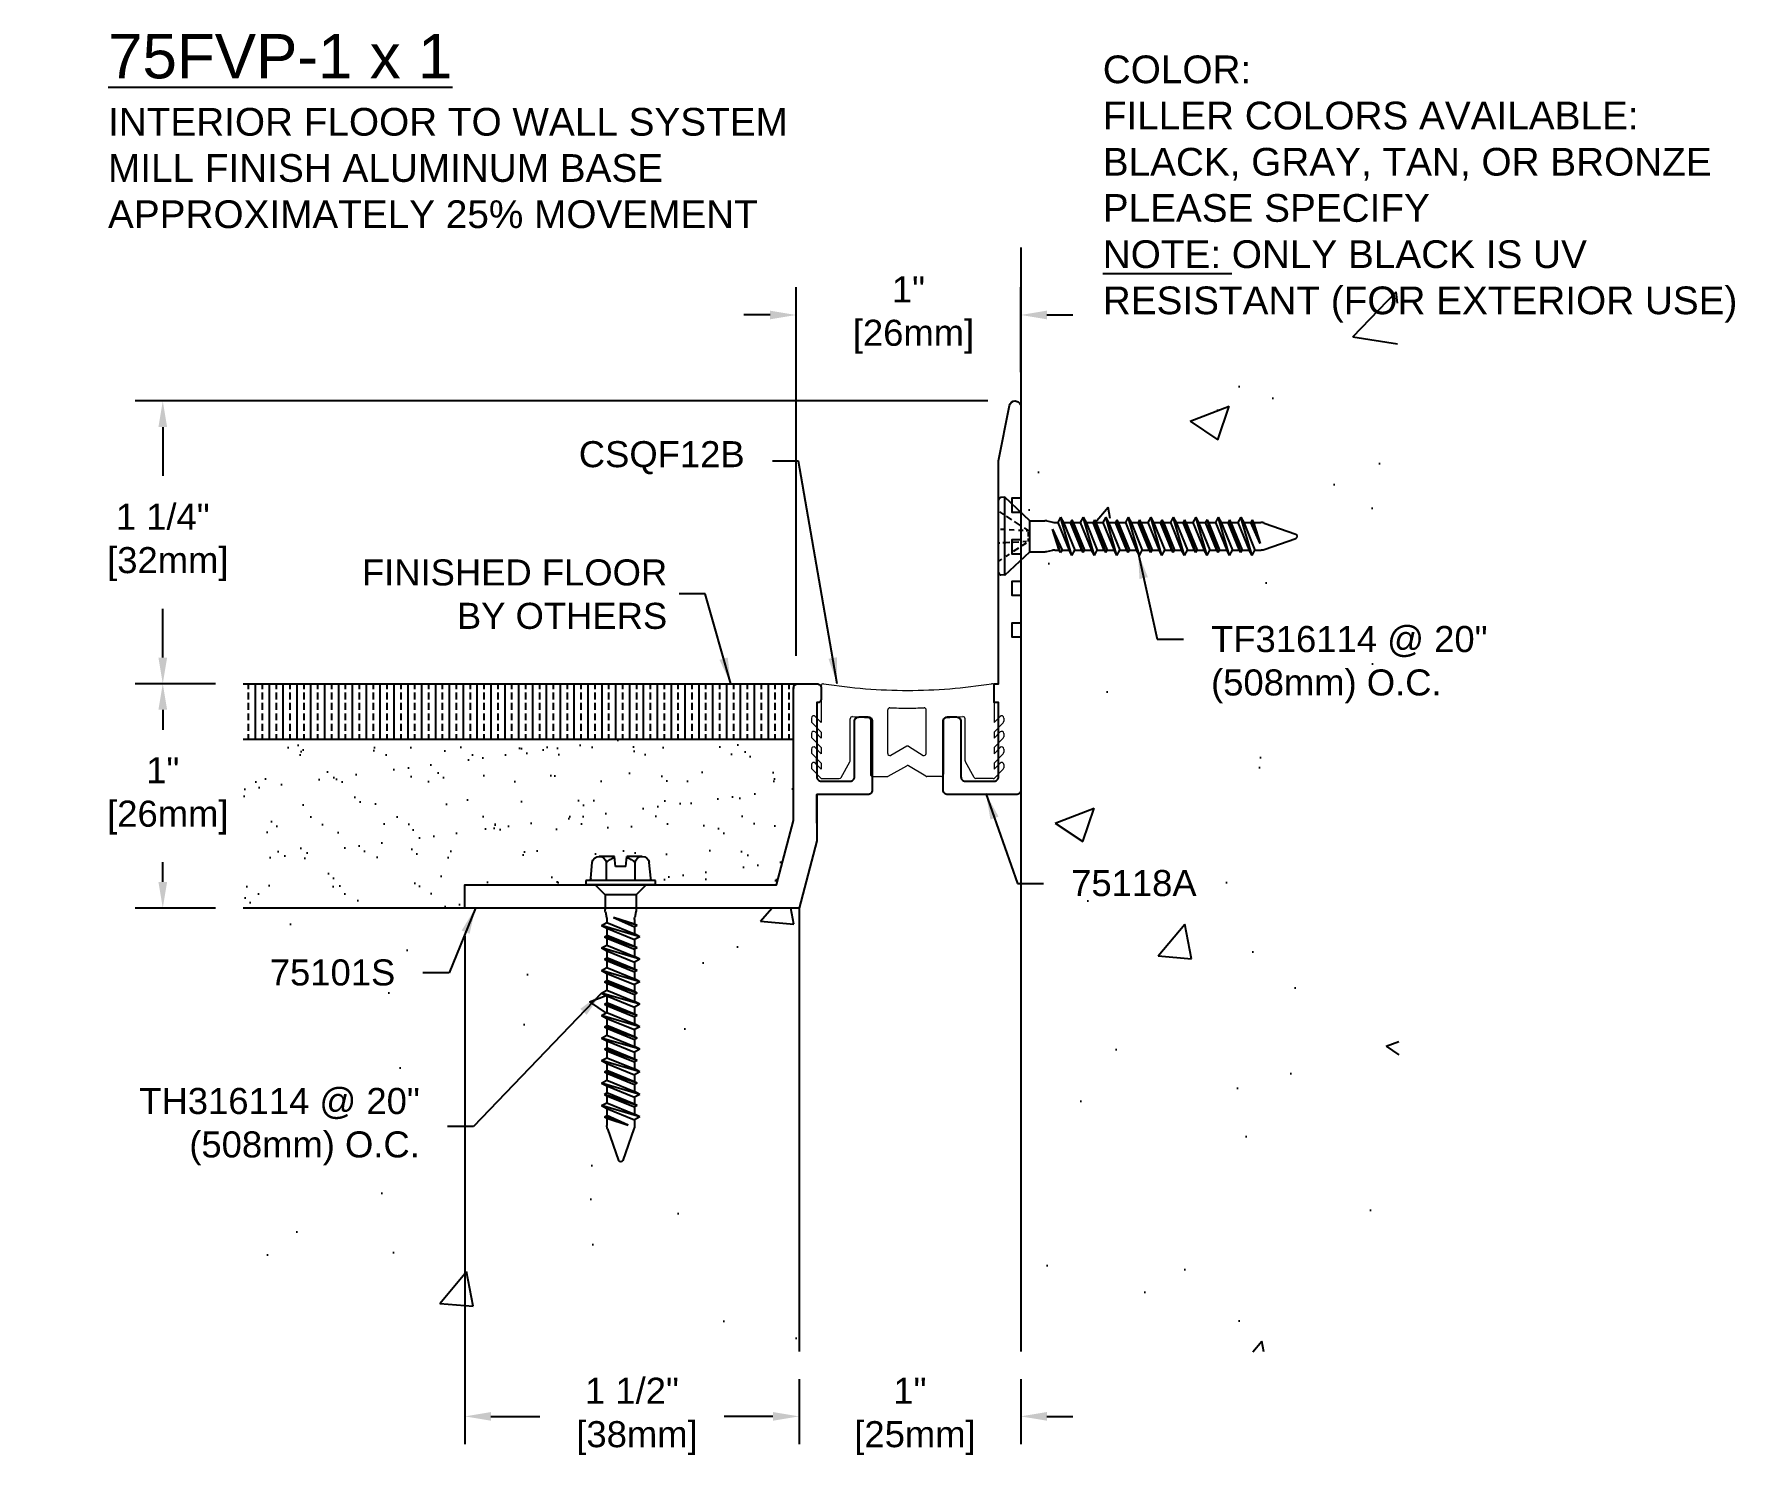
# Model space of a CAD drawing. Header units: inches. Extents: x 1.06 to 8.73, y 2.67 to 9.17.
import ezdxf

# ---------------------------------------------------------------- set-up
doc = ezdxf.new("R2010")
doc.units = ezdxf.units.IN
doc.header["$MEASUREMENT"] = 0
for name, color, linetype in [('Anchors', 4, 'Continuous'), ('Conditions', 1, 'Continuous'), ('Dimensions', 3, 'Continuous'), ('Fillers', 2, 'Continuous'), ('Metals', 7, 'Continuous'), ('Text', 2, 'Continuous')]:
    doc.layers.add(name, color=color, linetype=linetype)
doc.styles.add('ARIAL', font='arial.ttf')
doc.dimstyles.new('ARIAL', dxfattribs={"dimtxt": 0.1175, "dimasz": 0.1175, "dimexe": 0.125, "dimexo": 0.125, "dimgap": 0.125, "dimtad": 0, "dimtih": 1, "dimtoh": 1, "dimdec": 4, "dimzin": 0, "dimdsep": 46, "dimlunit": 4, "dimtxsty": 'ARIAL', "dimcen": 0.09, "dimadec": 0, "dimazin": 0, "dimtfac": 1, "dimtdec": 4, "dimtofl": 0, "dimtmove": 0, "dimatfit": 3, "dimfxl": 0, "dimfrac": 2, "dimtolj": 1, "dimtzin": 0, "dimarcsym": 0})

# ---------------------------------------------------------------- blocks, each defined once
blk = doc.blocks.new('75101S')
for p, q in [((-0.4117, 0.2863), (-0.412, 0.2866)), ((-0.4117, 0.1592), (-0.4117, 0.1926))]:
    blk.add_line(p, q)
blk.add_lwpolyline([(-0.4117, -0.1039), (-0.4117, 0.0251), (-0.4117, -0.1839), (-0.3313, -0.4867), (1.1757, -0.4867), (1.1757, -0.3817), (-0.2299, -0.3817), (-0.3067, -0.0923), (-0.3067, 0.5051, 0.414214), (-0.3267, 0.5251), (-0.4117, 0.5251, 0.414214), (-0.4317, 0.5051), (-0.4317, 0.4584, 0.198912), (-0.4259, 0.4442), (-0.4217, 0.4401), (-0.4117, 0.4401), (-0.4117, 0.1051, -0.414214), (-0.4317, 0.0851), (-0.5617, 0.0851, -0.414214), (-0.5817, 0.1051), (-0.5817, 0.3551, 0.414214), (-0.6017, 0.3751), (-0.6417, 0.3751, 0.414214), (-0.6617, 0.3551), (-0.6617, 0.0451, 0.414214), (-0.6417, 0.0251), (-0.4117, 0.0251)], format="xyb")
blk.add_point((-0.3067, 0.5051))
blk = doc.blocks.new('TH316114')
for p, q in [((-0.1352, 0.029), (-0.129, 0.1001)), ((-0.0968, 0.1275), (-0.0272, 0.1275)), ((-0.0645, 0.0187), (-0.0645, 0.1001)), ((-0.0232, 0.0825), (-0.0272, 0.1275)), ((-0.0232, 0.0825), (0.0233, 0.0825)), ((0.0233, 0.0825), (0.0272, 0.1275)), ((0.0272, 0.1275), (0.0967, 0.1275)), ((0.0645, 0.0187), (0.0645, 0.1001)), ((0.1352, 0.029), (0.129, 0.1001)), ((-0.1568, 0), (-0.1568, 0.0187)), ((-0.1568, 0.0187), (0.1568, 0.0187)), ((-0.1568, 0), (0.1568, 0)), ((-0.1148, 0), (-0.0698, -0.045)), ((0.1148, 0), (0.0698, -0.045)), ((0.1568, 0.0187), (0.1568, 0)), ((-0.0698, -0.045), (-0.0698, -0.1121)), ((-0.0698, -0.045), (0.0698, -0.045)), ((0.0698, -0.045), (0.0698, -0.1121)), ((-0.0737, -0.1836), (0.0321, -0.1471)), ((-0.0687, -0.1217), (-0.0633, -0.1477)), ((-0.0623, -0.1774), (0.0321, -0.1471)), ((0.0321, -0.1471), (-0.0623, -0.1898)), ((0.0687, -0.1217), (0.0633, -0.1477)), ((-0.0862, -0.2344), (0.0863, -0.1836)), ((-0.0862, -0.2344), (-0.0623, -0.2215)), ((-0.0737, -0.1836), (-0.0623, -0.1774)), ((-0.0737, -0.1836), (-0.0623, -0.1898)), ((-0.0623, -0.1573), (-0.0623, -0.1774)), ((0.0623, -0.1707), (-0.0623, -0.2215)), ((-0.0623, -0.1898), (-0.0623, -0.2215)), ((0.0623, -0.1965), (-0.0623, -0.2473)), ((-0.0623, -0.279), (0.0623, -0.2282)), ((0.0623, -0.1573), (0.0623, -0.1707)), ((0.0863, -0.1836), (0.0623, -0.1707)), ((0.0863, -0.1836), (0.0623, -0.1965)), ((0.0623, -0.1965), (0.0623, -0.2282)), ((0.0737, -0.2344), (0.0623, -0.2282)), ((-0.0862, -0.2344), (-0.0623, -0.2473)), ((-0.0862, -0.3359), (0.0863, -0.2852)), ((-0.0737, -0.2852), (0.0737, -0.2344)), ((-0.0737, -0.2852), (-0.0623, -0.279)), ((-0.0737, -0.2852), (-0.0623, -0.2913)), ((0.0623, -0.2405), (-0.0623, -0.2913)), ((-0.0623, -0.2473), (-0.0623, -0.279)), ((0.0623, -0.2722), (-0.0623, -0.323)), ((-0.0623, -0.2913), (-0.0623, -0.323)), ((0.0623, -0.2981), (-0.0623, -0.3489)), ((0.0737, -0.2344), (0.0623, -0.2405)), ((0.0623, -0.2405), (0.0623, -0.2722)), ((0.0863, -0.2852), (0.0623, -0.2722)), ((0.0863, -0.2852), (0.0623, -0.2981)), ((0.0623, -0.2981), (0.0623, -0.3298)), ((-0.0862, -0.3359), (-0.0623, -0.323)), ((-0.0862, -0.3359), (-0.0623, -0.3489)), ((-0.0737, -0.3867), (0.0737, -0.3359)), ((-0.0737, -0.3867), (-0.0623, -0.3806)), ((-0.0623, -0.3806), (0.0623, -0.3298)), ((0.0623, -0.3421), (-0.0623, -0.3929)), ((-0.0623, -0.3489), (-0.0623, -0.3806)), ((0.0623, -0.3738), (-0.0623, -0.4246)), ((0.0737, -0.3359), (0.0623, -0.3298)), ((0.0737, -0.3359), (0.0623, -0.3421)), ((0.0623, -0.3421), (0.0623, -0.3738)), ((0.0863, -0.3867), (0.0623, -0.3738)), ((-0.0862, -0.4375), (0.0863, -0.3867)), ((-0.0862, -0.4375), (-0.0623, -0.4246)), ((-0.0862, -0.4375), (-0.0623, -0.4504)), ((-0.0737, -0.3867), (-0.0623, -0.3929)), ((-0.0737, -0.4883), (0.0737, -0.4375)), ((-0.0623, -0.3929), (-0.0623, -0.4246)), ((0.0623, -0.3996), (-0.0623, -0.4504)), ((-0.0623, -0.4821), (0.0623, -0.4313)), ((0.0623, -0.4437), (-0.0623, -0.4944)), ((-0.0623, -0.4504), (-0.0623, -0.4821)), ((0.0863, -0.3867), (0.0623, -0.3996)), ((0.0623, -0.3996), (0.0623, -0.4313)), ((0.0737, -0.4375), (0.0623, -0.4313)), ((0.0737, -0.4375), (0.0623, -0.4437)), ((0.0623, -0.4437), (0.0623, -0.4754)), ((-0.0862, -0.5391), (0.0863, -0.4883)), ((-0.0862, -0.5391), (-0.0623, -0.5261)), ((-0.0737, -0.4883), (-0.0623, -0.4821)), ((-0.0737, -0.4883), (-0.0623, -0.4944)), ((0.0623, -0.4754), (-0.0623, -0.5261)), ((-0.0623, -0.4944), (-0.0623, -0.5261)), ((0.0623, -0.5012), (-0.0623, -0.552)), ((-0.0623, -0.5837), (0.0623, -0.5329)), ((0.0863, -0.4883), (0.0623, -0.4754)), ((0.0863, -0.4883), (0.0623, -0.5012)), ((0.0623, -0.5012), (0.0623, -0.5329)), ((0.0737, -0.5391), (0.0623, -0.5329)), ((-0.0862, -0.5391), (-0.0623, -0.552)), ((-0.0862, -0.6406), (0.0863, -0.5898)), ((-0.0737, -0.5898), (0.0737, -0.5391)), ((-0.0737, -0.5898), (-0.0623, -0.5837)), ((-0.0737, -0.5898), (-0.0623, -0.596)), ((0.0623, -0.5452), (-0.0623, -0.596)), ((-0.0623, -0.552), (-0.0623, -0.5837)), ((0.0623, -0.5769), (-0.0623, -0.6277)), ((-0.0623, -0.596), (-0.0623, -0.6277)), ((0.0623, -0.6028), (-0.0623, -0.6535)), ((0.0737, -0.5391), (0.0623, -0.5452)), ((0.0623, -0.5452), (0.0623, -0.5769)), ((0.0863, -0.5898), (0.0623, -0.5769)), ((0.0863, -0.5898), (0.0623, -0.6028)), ((0.0623, -0.6028), (0.0623, -0.6345)), ((-0.0862, -0.6406), (-0.0623, -0.6277)), ((-0.0862, -0.6406), (-0.0623, -0.6535)), ((-0.0737, -0.6914), (0.0737, -0.6406)), ((-0.0737, -0.6914), (-0.0623, -0.6852)), ((-0.0623, -0.6852), (0.0623, -0.6345)), ((0.0623, -0.6468), (-0.0623, -0.6976)), ((-0.0623, -0.6535), (-0.0623, -0.6852)), ((0.0623, -0.6785), (-0.0623, -0.7293)), ((0.0737, -0.6406), (0.0623, -0.6345)), ((0.0737, -0.6406), (0.0623, -0.6468)), ((0.0623, -0.6468), (0.0623, -0.6785)), ((0.0863, -0.6914), (0.0623, -0.6785)), ((-0.0862, -0.7422), (0.0863, -0.6914)), ((-0.0862, -0.7422), (-0.0623, -0.7293)), ((-0.0862, -0.7422), (-0.0623, -0.7551)), ((-0.0737, -0.6914), (-0.0623, -0.6976)), ((-0.0737, -0.793), (0.0737, -0.7422)), ((-0.0623, -0.6976), (-0.0623, -0.7293)), ((0.0623, -0.7043), (-0.0623, -0.7551)), ((-0.0623, -0.7868), (0.0623, -0.736)), ((0.0623, -0.7484), (-0.0623, -0.7991)), ((-0.0623, -0.7551), (-0.0623, -0.7868)), ((0.0863, -0.6914), (0.0623, -0.7043)), ((0.0623, -0.7043), (0.0623, -0.736)), ((0.0737, -0.7422), (0.0623, -0.736)), ((0.0737, -0.7422), (0.0623, -0.7484)), ((0.0623, -0.7484), (0.0623, -0.78)), ((-0.0862, -0.8437), (0.0863, -0.793)), ((-0.0862, -0.8437), (-0.0623, -0.8308)), ((-0.0737, -0.793), (-0.0623, -0.7868)), ((-0.0737, -0.793), (-0.0623, -0.7991)), ((0.0623, -0.78), (-0.0623, -0.8308)), ((-0.0623, -0.7991), (-0.0623, -0.8308)), ((0.0623, -0.8059), (-0.0623, -0.8567)), ((-0.0623, -0.8884), (0.0623, -0.8376)), ((0.0863, -0.793), (0.0623, -0.78)), ((0.0863, -0.793), (0.0623, -0.8059)), ((0.0623, -0.8059), (0.0623, -0.8376)), ((0.0737, -0.8437), (0.0623, -0.8376)), ((-0.0862, -0.8437), (-0.0623, -0.8567)), ((-0.0862, -0.9453), (0.0863, -0.8945)), ((-0.0737, -0.8945), (0.0737, -0.8437)), ((-0.0737, -0.8945), (-0.0623, -0.8884)), ((-0.0737, -0.8945), (-0.0623, -0.9007)), ((0.0623, -0.8499), (-0.0623, -0.9007)), ((-0.0623, -0.8567), (-0.0623, -0.8884)), ((0.0623, -0.8816), (-0.0623, -0.9324)), ((-0.0623, -0.9007), (-0.0623, -0.9324)), ((0.0623, -0.9075), (-0.0623, -0.9582)), ((0.0737, -0.8437), (0.0623, -0.8499)), ((0.0623, -0.8499), (0.0623, -0.8816)), ((0.0863, -0.8945), (0.0623, -0.8816)), ((0.0863, -0.8945), (0.0623, -0.9075)), ((0.0623, -0.9075), (0.0623, -0.9391)), ((-0.0862, -0.9453), (-0.0623, -0.9324)), ((-0.0862, -0.9453), (-0.0623, -0.9582)), ((-0.0862, -1.0469), (0.0863, -0.9961)), ((-0.0737, -0.9961), (0.0737, -0.9453)), ((-0.0737, -0.9961), (-0.0623, -0.9899)), ((-0.0737, -0.9961), (-0.0623, -1.0023)), ((-0.0623, -0.9899), (0.0623, -0.9391)), ((0.0623, -0.9515), (-0.0623, -1.0023)), ((-0.0623, -0.9582), (-0.0623, -0.9899)), ((0.0623, -0.9832), (-0.0623, -1.034)), ((0.0737, -0.9453), (0.0623, -0.9391)), ((0.0737, -0.9453), (0.0623, -0.9515)), ((0.0623, -0.9515), (0.0623, -0.9832)), ((0.0863, -0.9961), (0.0623, -0.9832)), ((0.0863, -0.9961), (0.0623, -1.009)), ((-0.0862, -1.0469), (-0.0623, -1.034)), ((-0.0862, -1.0469), (-0.0623, -1.0598)), ((-0.0623, -1.0023), (-0.0623, -1.034)), ((0.0623, -1.009), (-0.0623, -1.0598)), ((-0.0623, -1.0598), (-0.0623, -1.0857)), ((-0.0335, -1.0838), (0.0623, -1.0407)), ((-0.0335, -1.0838), (0.0737, -1.0469)), ((0.0623, -1.053), (-0.0335, -1.0838)), ((0.0623, -1.009), (0.0623, -1.0407)), ((0.0737, -1.0469), (0.0623, -1.0407)), ((0.0737, -1.0469), (0.0623, -1.053)), ((0.0623, -1.053), (0.0623, -1.0857)), ((-0.0596, -1.101), (-0.0096, -1.2438)), ((0.0596, -1.101), (0.0096, -1.2438))]:
    blk.add_line(p, q)
for centre, radius, start, end in [((-0.0968, 0.0948), 0.0327, 9.28497, 170.71503), ((0, 0.0379), 0.0896, 107.42152, 136.04074), ((0, 0.0379), 0.0896, 43.95926, 72.57848), ((0.0967, 0.0948), 0.0327, 9.28497, 170.71503), ((-0.1464, 0.03), 0.0112, 270, 355), ((0.1464, 0.03), 0.0112, 185, 270), ((-0.0232, -0.1121), 0.0465, 180, 191.9357), ((-0.1088, -0.1573), 0.0465, 0, 11.9357), ((0.1088, -0.1573), 0.0465, 168.0643, 180), ((0.0233, -0.1121), 0.0465, 348.0643, 0), ((-0.0158, -1.0857), 0.0465, 180, 199.30575), ((0.0158, -1.0857), 0.0465, 340.69425, 0), ((0, -1.2394), 0.0106, 204.10008, 335.89992)]:
    blk.add_arc(centre, radius, start, end)
blk = doc.blocks.new('TF316114')
for p, q in [((-0.1634, 0), (0.1634, 0)), ((-0.1042, -0.0127), (-0.1125, 0)), ((-0.1762, -0.0285), (-0.1747, -0.0103)), ((-0.1762, -0.0285), (0.1762, -0.0285)), ((-0.1762, -0.0285), (-0.0698, -0.141)), ((-0.0815, -0.0472), (-0.0915, -0.0321)), ((-0.0533, -0.0902), (-0.0691, -0.0662)), ((-0.0308, -0.0055), (-0.0311, -0.0002)), ((-0.0297, -0.0263), (-0.0301, -0.0195)), ((-0.0284, -0.051), (-0.0294, -0.0323)), ((-0.0263, -0.091), (-0.0277, -0.065)), ((0.0274, -0.0703), (0.0286, -0.0479)), ((0.0297, -0.0255), (0.0306, -0.0085)), ((0.0662, -0.0707), (0.0485, -0.0976)), ((0.0698, -0.141), (0.1762, -0.0285)), ((0.0898, -0.0346), (0.0746, -0.0579)), ((0.1095, -0.0045), (0.0979, -0.0223)), ((0.1762, -0.0285), (0.1747, -0.0103)), ((-0.0698, -0.141), (-0.0698, -0.2081)), ((-0.0698, -0.141), (0.0698, -0.141)), ((-0.0307, -0.1248), (-0.0441, -0.1044)), ((-0.0245, -0.1261), (-0.0253, -0.1097)), ((-0.024, -0.135), (-0.0107, -0.135)), ((-0.0018, -0.135), (0.0183, -0.135)), ((0.0373, -0.1147), (0.024, -0.135)), ((0.024, -0.135), (0.0245, -0.1246)), ((0.0253, -0.1104), (0.0264, -0.0896)), ((0.0698, -0.141), (0.0698, -0.2081)), ((-0.0687, -0.2177), (-0.0633, -0.2437)), ((0.0687, -0.2177), (0.0633, -0.2437)), ((-0.0863, -0.3304), (0.0862, -0.2796)), ((-0.0737, -0.2796), (0.0321, -0.2431)), ((-0.0737, -0.2796), (-0.0623, -0.2734)), ((-0.0737, -0.2796), (-0.0623, -0.2858)), ((0.0321, -0.2431), (-0.0623, -0.2858)), ((-0.0623, -0.2734), (0.0321, -0.2431)), ((-0.0623, -0.2533), (-0.0623, -0.2734)), ((0.0622, -0.2667), (-0.0623, -0.3175)), ((-0.0623, -0.2858), (-0.0623, -0.3175)), ((0.0622, -0.2925), (-0.0623, -0.3433)), ((0.0622, -0.2925), (0.0622, -0.3242)), ((0.0622, -0.2533), (0.0622, -0.2667)), ((0.0862, -0.2796), (0.0622, -0.2667)), ((0.0862, -0.2796), (0.0622, -0.2925)), ((-0.0863, -0.3304), (-0.0623, -0.3175)), ((-0.0863, -0.3304), (-0.0623, -0.3433)), ((-0.0863, -0.4319), (0.0862, -0.3812)), ((-0.0737, -0.3812), (0.0737, -0.3304)), ((-0.0737, -0.3812), (-0.0623, -0.375)), ((-0.0737, -0.3812), (-0.0623, -0.3873)), ((-0.0623, -0.375), (0.0622, -0.3242)), ((0.0622, -0.3365), (-0.0623, -0.3873)), ((-0.0623, -0.3433), (-0.0623, -0.375)), ((0.0622, -0.3682), (-0.0623, -0.419)), ((0.0737, -0.3304), (0.0622, -0.3242)), ((0.0737, -0.3304), (0.0622, -0.3365)), ((0.0622, -0.3365), (0.0622, -0.3682)), ((0.0862, -0.3812), (0.0622, -0.3682)), ((0.0862, -0.3812), (0.0622, -0.3941)), ((-0.0863, -0.4319), (-0.0623, -0.419)), ((-0.0863, -0.4319), (-0.0623, -0.4449)), ((-0.0737, -0.4827), (0.0737, -0.4319)), ((-0.0623, -0.3873), (-0.0623, -0.419)), ((0.0622, -0.3941), (-0.0623, -0.4449)), ((-0.0623, -0.4766), (0.0622, -0.4258)), ((0.0622, -0.4381), (-0.0623, -0.4889)), ((-0.0623, -0.4449), (-0.0623, -0.4766)), ((0.0622, -0.3941), (0.0622, -0.4258)), ((0.0737, -0.4319), (0.0622, -0.4258)), ((0.0737, -0.4319), (0.0622, -0.4381)), ((0.0622, -0.4381), (0.0622, -0.4698)), ((-0.0863, -0.5335), (0.0862, -0.4827)), ((-0.0863, -0.5335), (-0.0623, -0.5206)), ((-0.0863, -0.5335), (-0.0623, -0.5464)), ((-0.0737, -0.4827), (-0.0623, -0.4766)), ((-0.0737, -0.4827), (-0.0623, -0.4889)), ((-0.0737, -0.5843), (0.0737, -0.5335)), ((0.0622, -0.4698), (-0.0623, -0.5206)), ((-0.0623, -0.4889), (-0.0623, -0.5206)), ((0.0622, -0.4956), (-0.0623, -0.5464)), ((-0.0623, -0.5781), (0.0622, -0.5273)), ((0.0862, -0.4827), (0.0622, -0.4698)), ((0.0862, -0.4827), (0.0622, -0.4956)), ((0.0622, -0.4956), (0.0622, -0.5273)), ((0.0737, -0.5335), (0.0622, -0.5273)), ((0.0737, -0.5335), (0.0622, -0.5397)), ((-0.0863, -0.6351), (0.0862, -0.5843)), ((-0.0737, -0.5843), (-0.0623, -0.5781)), ((-0.0737, -0.5843), (-0.0623, -0.5904)), ((0.0622, -0.5397), (-0.0623, -0.5904)), ((-0.0623, -0.5464), (-0.0623, -0.5781)), ((0.0622, -0.5714), (-0.0623, -0.6221)), ((-0.0623, -0.5904), (-0.0623, -0.6221)), ((0.0622, -0.5972), (-0.0623, -0.648)), ((0.0622, -0.5397), (0.0622, -0.5714)), ((0.0862, -0.5843), (0.0622, -0.5714)), ((0.0862, -0.5843), (0.0622, -0.5972)), ((0.0622, -0.5972), (0.0622, -0.6289)), ((-0.0863, -0.6351), (-0.0623, -0.6221)), ((-0.0863, -0.6351), (-0.0623, -0.648)), ((-0.0863, -0.7366), (0.0862, -0.6858)), ((-0.0737, -0.6858), (0.0737, -0.6351)), ((-0.0737, -0.6858), (-0.0623, -0.6797)), ((-0.0737, -0.6858), (-0.0623, -0.692)), ((-0.0623, -0.6797), (0.0622, -0.6289)), ((0.0622, -0.6412), (-0.0623, -0.692)), ((-0.0623, -0.648), (-0.0623, -0.6797)), ((0.0622, -0.6729), (-0.0623, -0.7237)), ((0.0737, -0.6351), (0.0622, -0.6289)), ((0.0737, -0.6351), (0.0622, -0.6412)), ((0.0622, -0.6412), (0.0622, -0.6729)), ((0.0862, -0.6858), (0.0622, -0.6729)), ((0.0862, -0.6858), (0.0622, -0.6988)), ((-0.0863, -0.7366), (-0.0623, -0.7237)), ((-0.0863, -0.7366), (-0.0623, -0.7495)), ((-0.0737, -0.7874), (0.0737, -0.7366)), ((-0.0623, -0.692), (-0.0623, -0.7237)), ((0.0622, -0.6988), (-0.0623, -0.7495)), ((-0.0623, -0.7812), (0.0622, -0.7305)), ((0.0622, -0.7428), (-0.0623, -0.7936)), ((-0.0623, -0.7495), (-0.0623, -0.7812)), ((0.0622, -0.6988), (0.0622, -0.7305)), ((0.0737, -0.7366), (0.0622, -0.7305)), ((0.0737, -0.7366), (0.0622, -0.7428)), ((0.0622, -0.7428), (0.0622, -0.7745)), ((-0.0863, -0.8382), (0.0862, -0.7874)), ((-0.0863, -0.8382), (-0.0623, -0.8253)), ((-0.0863, -0.8382), (-0.0623, -0.8511)), ((-0.0737, -0.7874), (-0.0623, -0.7812)), ((-0.0737, -0.7874), (-0.0623, -0.7936)), ((-0.0737, -0.889), (0.0737, -0.8382)), ((0.0622, -0.7745), (-0.0623, -0.8253)), ((-0.0623, -0.7936), (-0.0623, -0.8253)), ((0.0622, -0.8003), (-0.0623, -0.8511)), ((-0.0623, -0.8828), (0.0622, -0.832)), ((0.0862, -0.7874), (0.0622, -0.7745)), ((0.0862, -0.7874), (0.0622, -0.8003)), ((0.0622, -0.8003), (0.0622, -0.832)), ((0.0737, -0.8382), (0.0622, -0.832)), ((0.0737, -0.8382), (0.0622, -0.8444)), ((-0.0863, -0.9397), (0.0862, -0.889)), ((-0.0737, -0.889), (-0.0623, -0.8828)), ((-0.0737, -0.889), (-0.0623, -0.8951)), ((0.0622, -0.8444), (-0.0623, -0.8951)), ((-0.0623, -0.8511), (-0.0623, -0.8828)), ((0.0622, -0.876), (-0.0623, -0.9268)), ((-0.0623, -0.8951), (-0.0623, -0.9268)), ((0.0622, -0.9019), (-0.0623, -0.9527)), ((0.0622, -0.8444), (0.0622, -0.876)), ((0.0862, -0.889), (0.0622, -0.876)), ((0.0862, -0.889), (0.0622, -0.9019)), ((0.0622, -0.9019), (0.0622, -0.9336)), ((-0.0863, -0.9397), (-0.0623, -0.9268)), ((-0.0863, -0.9397), (-0.0623, -0.9527)), ((-0.0863, -1.0413), (0.0862, -0.9905)), ((-0.0737, -0.9905), (0.0737, -0.9397)), ((-0.0737, -0.9905), (-0.0623, -0.9844)), ((-0.0737, -0.9905), (-0.0623, -0.9967)), ((-0.0623, -0.9844), (0.0622, -0.9336)), ((0.0622, -0.9459), (-0.0623, -0.9967)), ((-0.0623, -0.9527), (-0.0623, -0.9844)), ((0.0622, -0.9776), (-0.0623, -1.0284)), ((-0.0623, -0.9967), (-0.0623, -1.0284)), ((0.0737, -0.9397), (0.0622, -0.9336)), ((0.0737, -0.9397), (0.0622, -0.9459)), ((0.0622, -0.9459), (0.0622, -0.9776)), ((0.0862, -0.9905), (0.0622, -0.9776)), ((0.0862, -0.9905), (0.0622, -1.0035)), ((-0.0863, -1.0413), (-0.0623, -1.0284)), ((-0.0863, -1.0413), (-0.0623, -1.0542)), ((-0.0737, -1.0921), (0.0737, -1.0413)), ((0.0622, -1.0035), (-0.0623, -1.0542)), ((-0.0623, -1.0859), (0.0622, -1.0351)), ((0.0622, -1.0475), (-0.0623, -1.0983)), ((-0.0623, -1.0542), (-0.0623, -1.0859)), ((0.0622, -1.0035), (0.0622, -1.0351)), ((0.0737, -1.0413), (0.0622, -1.0351)), ((0.0737, -1.0413), (0.0622, -1.0475)), ((0.0622, -1.0475), (0.0622, -1.0792)), ((-0.0863, -1.1429), (0.0862, -1.0921)), ((-0.0863, -1.1429), (-0.0623, -1.13)), ((-0.0863, -1.1429), (-0.0623, -1.1558)), ((-0.0737, -1.0921), (-0.0623, -1.0859)), ((-0.0737, -1.0921), (-0.0623, -1.0983)), ((0.0622, -1.0792), (-0.0623, -1.13)), ((-0.0623, -1.0983), (-0.0623, -1.13)), ((0.0622, -1.105), (-0.0623, -1.1558)), ((-0.0335, -1.1798), (0.0622, -1.1367)), ((-0.0335, -1.1798), (0.0737, -1.1429)), ((0.0622, -1.149), (-0.0335, -1.1798)), ((0.0862, -1.0921), (0.0622, -1.0792)), ((0.0862, -1.0921), (0.0622, -1.105)), ((0.0622, -1.105), (0.0622, -1.1367)), ((0.0737, -1.1429), (0.0622, -1.1367)), ((0.0737, -1.1429), (0.0622, -1.149)), ((0.0622, -1.149), (0.0622, -1.1817)), ((-0.0623, -1.1558), (-0.0623, -1.1817)), ((-0.0596, -1.197), (-0.0096, -1.3398)), ((0.0596, -1.197), (0.0096, -1.3398))]:
    blk.add_line(p, q)
for centre, radius, start, end in [((-0.1634, -0.0113), 0.0112, 90, 175), ((0.1634, -0.0113), 0.0112, 5, 90), ((-0.0233, -0.2081), 0.0465, 180, 191.9357), ((0.0233, -0.2081), 0.0465, 348.0643, 0), ((-0.1088, -0.2533), 0.0465, 0, 11.9357), ((0.1087, -0.2533), 0.0465, 168.0643, 180), ((-0.0158, -1.1817), 0.0465, 180, 199.30575), ((0.0158, -1.1817), 0.0465, 340.69425, 0), ((0, -1.3354), 0.0106, 204.10008, 335.89992)]:
    blk.add_arc(centre, radius, start, end)
blk = doc.blocks.new('*D3')
at = {"layer": 'Defpoints', "color": 0}
for p in [(4.5134, 3.2315), (5.5134, 3.2315), (4.5134, 2.9388)]:
    blk.add_point(p, dxfattribs=at)
at = {"layer": 'Dimensions', "color": 0, "lineweight": -2}
for p, q in [((4.5134, 3.1065), (4.5134, 2.8138)), ((5.5134, 3.1065), (5.5134, 2.8138)), ((4.3959, 2.9388), (4.2784, 2.9388)), ((5.6309, 2.9388), (5.7484, 2.9388))]:
    blk.add_line(p, q, dxfattribs=at)
at = {"layer": 'Dimensions', "color": 0}
for points in [[(4.3959, 2.9584), (4.3959, 2.9193), (4.5134, 2.9388)], [(5.6309, 2.9584), (5.6309, 2.9193), (5.5134, 2.9388)]]:
    blk.add_solid(points, dxfattribs=at)
at = {"layer": 'Dimensions', "color": 0, "insert": (5.0134, 2.9388), "char_height": 0.1175, "attachment_point": 5, "style": 'ARIAL'}
blk.add_mtext('\\A1;1"\\P [25mm]', dxfattribs=at)
blk = doc.blocks.new('*D4')
at = {"layer": 'Defpoints', "color": 0}
for p in [(3.0064, 5.2315), (4.5134, 3.2315), (3.0064, 2.9388)]:
    blk.add_point(p, dxfattribs=at)
at = {"layer": 'Dimensions', "color": 0, "lineweight": -2}
for p, q in [((3.0064, 5.1065), (3.0064, 2.8138)), ((4.5134, 3.1065), (4.5134, 2.8138)), ((3.1239, 2.9388), (3.3438, 2.9388)), ((4.3959, 2.9388), (4.176, 2.9388))]:
    blk.add_line(p, q, dxfattribs=at)
at = {"layer": 'Dimensions', "color": 0}
for points in [[(3.1239, 2.9584), (3.1239, 2.9193), (3.0064, 2.9388)], [(4.3959, 2.9584), (4.3959, 2.9193), (4.5134, 2.9388)]]:
    blk.add_solid(points, dxfattribs=at)
at = {"layer": 'Dimensions', "color": 0, "insert": (3.7599, 2.9388), "char_height": 0.1175, "attachment_point": 5, "style": 'ARIAL'}
blk.add_mtext('\\A1;1 1/2"\\P [38mm]', dxfattribs=at)
blk = doc.blocks.new('*D5')
at = {"layer": 'Defpoints', "color": 0}
for p in [(2.0064, 6.2433), (1.6442, 5.2315), (2.0064, 5.2315)]:
    blk.add_point(p, dxfattribs=at)
at = {"layer": 'Dimensions', "color": 0, "lineweight": -2}
for p, q in [((1.8814, 6.2433), (1.5192, 6.2433)), ((1.6442, 6.1258), (1.6442, 6.0359)), ((1.6442, 5.349), (1.6442, 5.439)), ((1.8814, 5.2315), (1.5192, 5.2315))]:
    blk.add_line(p, q, dxfattribs=at)
at = {"layer": 'Dimensions', "color": 0}
for points in [[(1.6246, 6.1258), (1.6638, 6.1258), (1.6442, 6.2433)], [(1.6246, 5.349), (1.6638, 5.349), (1.6442, 5.2315)]]:
    blk.add_solid(points, dxfattribs=at)
at = {"layer": 'Dimensions', "color": 0, "insert": (1.6442, 5.7374), "char_height": 0.1175, "attachment_point": 5, "style": 'ARIAL'}
blk.add_mtext('\\A1;1"\\P [26mm]', dxfattribs=at)
blk = doc.blocks.new('*D6')
at = {"layer": 'Defpoints', "color": 0}
for p in [(5.5134, 7.9061), (5.5134, 7.5234), (4.5, 6.2433)]:
    blk.add_point(p, dxfattribs=at)
at = {"layer": 'Dimensions', "color": 0, "lineweight": -2}
for p, q in [((4.5, 6.3683), (4.5, 8.0311)), ((5.5134, 7.6484), (5.5134, 8.0311)), ((4.3825, 7.9061), (4.265, 7.9061)), ((5.6309, 7.9061), (5.7484, 7.9061))]:
    blk.add_line(p, q, dxfattribs=at)
at = {"layer": 'Dimensions', "color": 0}
for points in [[(4.3825, 7.9257), (4.3825, 7.8865), (4.5, 7.9061)], [(5.6309, 7.9257), (5.6309, 7.8865), (5.5134, 7.9061)]]:
    blk.add_solid(points, dxfattribs=at)
at = {"layer": 'Dimensions', "color": 0, "insert": (5.0067, 7.9061), "char_height": 0.1175, "attachment_point": 5, "style": 'ARIAL'}
blk.add_mtext('\\A1;1"\\P [26mm]', dxfattribs=at)
blk = doc.blocks.new('*D7')
at = {"layer": 'Defpoints', "color": 0}
for p in [(5.4899, 7.5182), (1.6442, 6.2433), (2.0064, 6.2433)]:
    blk.add_point(p, dxfattribs=at)
at = {"layer": 'Dimensions', "color": 0, "lineweight": -2}
for p, q in [((5.3649, 7.5182), (1.5192, 7.5182)), ((1.6442, 7.4007), (1.6442, 7.18)), ((1.6442, 6.3608), (1.6442, 6.5815)), ((1.8814, 6.2433), (1.5192, 6.2433))]:
    blk.add_line(p, q, dxfattribs=at)
at = {"layer": 'Dimensions', "color": 0}
for points in [[(1.6246, 7.4007), (1.6638, 7.4007), (1.6442, 7.5182)], [(1.6246, 6.3608), (1.6638, 6.3608), (1.6442, 6.2433)]]:
    blk.add_solid(points, dxfattribs=at)
at = {"layer": 'Dimensions', "color": 0, "insert": (1.6442, 6.8807), "char_height": 0.1175, "attachment_point": 5, "style": 'ARIAL'}
blk.add_mtext('\\A1;1 1/4"\\P [32mm]', dxfattribs=at)
blk = doc.blocks.new('75118A')
blk.add_lwpolyline([(-0.0059, 1.2676), (-0.0059, 1.1426), (-0.0459, 1.1426), (-0.0459, 1.0801), (-0.0059, 1.0801), (-0.0059, 0.9551), (-0.0459, 0.9551), (-0.0459, 0.8926), (-0.0059, 0.8926), (-0.0059, 0.7676), (-0.0459, 0.7676), (-0.0459, 0.7051), (-0.0059, 0.7051), (-0.0059, 0.0141, -0.414214), (-0.0259, -0.0059), (-0.3359, -0.0059, -0.414214), (-0.3559, 0.0141), (-0.3559, 0.3241, -0.414214), (-0.3359, 0.3441), (-0.2959, 0.3441, -0.414214), (-0.2759, 0.3241), (-0.2759, 0.0741, 0.414214), (-0.2559, 0.0541), (-0.1259, 0.0541, 0.414214), (-0.1059, 0.0741), (-0.1059, 0.4091), (-0.1259, 0.4091), (-0.1259, 0.4941), (-0.1059, 0.4941), (-0.1059, 1.4991), (-0.0574, 1.7481, -0.358944), (-0.0319, 1.7691, -0.414214), (-0.0059, 1.7431), (-0.0059, 1.3301), (-0.0459, 1.3301), (-0.0459, 1.2676)], format="xyb", close=True)
blk = doc.blocks.new('CSQF12B')
h = blk.add_hatch(color=256)
h.dxf.hatch_style = 1
h.paths.add_polyline_path([(0.0565, 0.4282, 0.460373), (0.045, 0.4183), (0.045, 0.2524), (0.0171, 0.2804, 0.668179), (0, 0.2733), (0, 0.2591, 0.198912), (0.0029, 0.2521), (0.045, 0.21), (0.045, 0.1824), (0.0171, 0.2104, 0.668179), (0, 0.2033), (0, 0.1891, 0.198912), (0.0029, 0.1821), (0.045, 0.14), (0.045, 0.1124), (0.0171, 0.1404, 0.668179), (0, 0.1333), (0, 0.1191, 0.198912), (0.0029, 0.1121), (0.045, 0.07), (0.045, 0.0424), (0.0171, 0.0704, 0.668179), (0, 0.0633), (0, 0.0491, 0.198912), (0.0029, 0.0421), (0.0421, 0.0029, 0.198912), (0.0491, 0), (0.1292, 0, 0.267949), (0.1379, 0.005), (0.1787, 0.0756, 0.131652), (0.18, 0.0806), (0.18, 0.2698, -0.442532), (0.191, 0.2797, 0.004205), (0.2648, 0.2748, -0.402093), (0.2744, 0.2648), (0.2744, 0.02, 0.414214), (0.2844, 0.01), (0.3522, 0.01, 0.107936), (0.3563, 0.0109), (0.4428, 0.0581, -0.107936), (0.447, 0.059, -0.107936), (0.4512, 0.0581), (0.5316, 0.0109, 0.107936), (0.5357, 0.01), (0.6036, 0.01, 0.414214), (0.6136, 0.02), (0.6136, 0.2648, -0.404634), (0.6232, 0.2748, 0.003884), (0.703, 0.2797, -0.442532), (0.714, 0.2698), (0.714, 0.0806, 0.131652), (0.7153, 0.0756), (0.7561, 0.005, 0.267949), (0.7648, 0), (0.8449, 0, 0.198912), (0.8519, 0.0029), (0.8911, 0.0421, 0.198912), (0.894, 0.0491), (0.894, 0.0633, 0.668179), (0.8769, 0.0704), (0.849, 0.0424), (0.849, 0.07), (0.8911, 0.1121, 0.198912), (0.894, 0.1191), (0.894, 0.1333, 0.668179), (0.8769, 0.1404), (0.849, 0.1124), (0.849, 0.14), (0.8911, 0.1821, 0.198912), (0.894, 0.1891), (0.894, 0.2033, 0.668179), (0.8769, 0.2104), (0.849, 0.1824), (0.849, 0.21), (0.8911, 0.2521, 0.198912), (0.894, 0.2591), (0.894, 0.2733, 0.668179), (0.8769, 0.2804), (0.849, 0.2524), (0.849, 0.4183, 0.460373), (0.8375, 0.4282, -0.038767), (0.447, 0.3978, -0.038767)])
h.paths.add_polyline_path([(0.447, 0.3179, 0.010105), (0.523, 0.3197, -0.429277), (0.5336, 0.3097), (0.5336, 0.1136, -0.546586), (0.5194, 0.1045), (0.4512, 0.1461, 0.107936), (0.447, 0.147, 0.107936), (0.4428, 0.1461), (0.3685, 0.1045, -0.546586), (0.3544, 0.1136), (0.3544, 0.3097, -0.42734), (0.3648, 0.3197, 0.009366)], flags=16)
at = {"color": 7, "linetype": 'Continuous', "lineweight": 15}
for points in [[(0.447, 0.3978, -0.038767), (0.0565, 0.4282, 0.460373), (0.045, 0.4183), (0.045, 0.2524), (0.0171, 0.2804, 0.668179), (0, 0.2733), (0, 0.2591, 0.198912), (0.0029, 0.2521), (0.045, 0.21), (0.045, 0.1824), (0.0171, 0.2104, 0.668179), (0, 0.2033), (0, 0.1891, 0.198912), (0.0029, 0.1821), (0.045, 0.14), (0.045, 0.1124), (0.0171, 0.1404, 0.668179), (0, 0.1333), (0, 0.1191, 0.198912), (0.0029, 0.1121), (0.045, 0.07), (0.045, 0.0424), (0.0171, 0.0704, 0.668179), (0, 0.0633), (0, 0.0491, 0.198912), (0.0029, 0.0421), (0.0421, 0.0029, 0.198912), (0.0491, 0), (0.1292, 0, 0.267949), (0.1379, 0.005), (0.1787, 0.0756, 0.131652), (0.18, 0.0806), (0.18, 0.2698, -0.442532), (0.191, 0.2797, 0.004223), (0.2651, 0.2748, -0.392684), (0.2744, 0.2648), (0.2744, 0.02, 0.414214), (0.2844, 0.01), (0.3522, 0.01, 0.107936), (0.3563, 0.0109), (0.4428, 0.0581, -0.107936), (0.447, 0.059, -0.107936)], [(0.447, 0.3978, 0.038767), (0.8375, 0.4282, -0.460373), (0.849, 0.4183), (0.849, 0.2524), (0.8769, 0.2804, -0.668179), (0.894, 0.2733), (0.894, 0.2591, -0.198912), (0.8911, 0.2521), (0.849, 0.21), (0.849, 0.1824), (0.8769, 0.2104, -0.668179), (0.894, 0.2033), (0.894, 0.1891, -0.198912), (0.8911, 0.1821), (0.849, 0.14), (0.849, 0.1124), (0.8769, 0.1404, -0.668179), (0.894, 0.1333), (0.894, 0.1191, -0.198912), (0.8911, 0.1121), (0.849, 0.07), (0.849, 0.0424), (0.8769, 0.0704, -0.668179), (0.894, 0.0633), (0.894, 0.0491, -0.198912), (0.8911, 0.0421), (0.8519, 0.0029, -0.198912), (0.8449, 0), (0.7648, 0, -0.267949), (0.7561, 0.005), (0.7153, 0.0756, -0.131652), (0.714, 0.0806), (0.714, 0.2698, 0.442532), (0.703, 0.2797, -0.003904), (0.6228, 0.2748, 0.392684), (0.6136, 0.2648), (0.6136, 0.02, -0.414214), (0.6036, 0.01), (0.5357, 0.01, -0.107936), (0.5316, 0.0109), (0.4512, 0.0581, 0.107936), (0.447, 0.059, 0.107936)], [(0.447, 0.147, 0.107936), (0.4428, 0.1461), (0.3685, 0.1045, -0.546586), (0.3544, 0.1136), (0.3544, 0.3097, -0.42533), (0.3647, 0.3197, 0.009374), (0.447, 0.3179, 0.009374)], [(0.447, 0.147, -0.107936), (0.4512, 0.1461), (0.5194, 0.1045, 0.546586), (0.5336, 0.1136), (0.5336, 0.3097, 0.42533), (0.5232, 0.3197, -0.010123), (0.447, 0.3179, -0.009374)]]:
    blk.add_lwpolyline(points, format="xyb", dxfattribs=at)

msp = doc.modelspace()

# ---------------------------------------------------------------- hatches: boundary and pattern name
at = {"layer": 'Conditions'}
h = msp.add_hatch(dxfattribs=at)
h.set_pattern_fill('AR-CONC', color=256, scale=0.25, style=0)
h.paths.add_polyline_path([(7.21137, 8.22314), (5.53029, 8.22314), (5.52793, 7.52336), (5.53029, 7.52336), (5.53029, 7.08386), (5.52644, 7.08386), (5.52623, 7.02186), (5.53029, 7.02186), (5.53029, 7.01692), (5.57129, 6.97811), (5.64325, 6.97811), (5.67398, 6.97162, 0.0521265), (5.68359, 6.97061), (5.69696, 6.97061), (5.70989, 6.99461), (5.72281, 6.97061), (5.75451, 6.97061), (5.76067, 6.98205), (5.76683, 6.97061), (5.79853, 6.97061), (5.81145, 6.99461), (5.82438, 6.97061), (5.85607, 6.97061), (5.86223, 6.98205), (5.8684, 6.97061), (5.90009, 6.97061), (5.91301, 6.99461), (5.92594, 6.97061), (5.95763, 6.97061), (5.96379, 6.98205), (5.96996, 6.97061), (6.00165, 6.97061), (6.01458, 6.99461), (6.0275, 6.97061), (6.05919, 6.97061), (6.06536, 6.98205), (6.07152, 6.97061), (6.10321, 6.97061), (6.11614, 6.99461), (6.12906, 6.97061), (6.16076, 6.97061), (6.16692, 6.98205), (6.17308, 6.97061), (6.20478, 6.97061), (6.2177, 6.99461), (6.23063, 6.97061), (6.26232, 6.97061), (6.26848, 6.98205), (6.27465, 6.97061), (6.30634, 6.97061), (6.31926, 6.99461), (6.33219, 6.97061), (6.36388, 6.97061), (6.37004, 6.98205), (6.37621, 6.97061), (6.4079, 6.97061), (6.42083, 6.99461), (6.43375, 6.97061), (6.46544, 6.97061), (6.47161, 6.98205), (6.47777, 6.97061), (6.50946, 6.97061), (6.52239, 6.99461), (6.53531, 6.97061), (6.56701, 6.97061), (6.57317, 6.98205), (6.57933, 6.97061), (6.61196, 6.97061, -0.084437), (6.62733, 6.968), (6.76838, 6.91858, -0.7741233), (6.76838, 6.89814), (6.62733, 6.84872, -0.084437), (6.61196, 6.84611), (6.58609, 6.84611), (6.57317, 6.82211), (6.56024, 6.84611), (6.52855, 6.84611), (6.52239, 6.83467), (6.51623, 6.84611), (6.48453, 6.84611), (6.47161, 6.82211), (6.45868, 6.84611), (6.42699, 6.84611), (6.42083, 6.83467), (6.41466, 6.84611), (6.38297, 6.84611), (6.37004, 6.82211), (6.35712, 6.84611), (6.32543, 6.84611), (6.31926, 6.83467), (6.3131, 6.84611), (6.28141, 6.84611), (6.26848, 6.82211), (6.25556, 6.84611), (6.22386, 6.84611), (6.2177, 6.83467), (6.21154, 6.84611), (6.17984, 6.84611), (6.16692, 6.82211), (6.15399, 6.84611), (6.1223, 6.84611), (6.11614, 6.83467), (6.10998, 6.84611), (6.07828, 6.84611), (6.06536, 6.82211), (6.05243, 6.84611), (6.02074, 6.84611), (6.01458, 6.83467), (6.00841, 6.84611), (5.97672, 6.84611), (5.96379, 6.82211), (5.95087, 6.84611), (5.91918, 6.84611), (5.91301, 6.83467), (5.90685, 6.84611), (5.87516, 6.84611), (5.86223, 6.82211), (5.84931, 6.84611), (5.81761, 6.84611), (5.81145, 6.83467), (5.80529, 6.84611), (5.77359, 6.84611), (5.76067, 6.82211), (5.74774, 6.84611), (5.71605, 6.84611), (5.70989, 6.83467), (5.70373, 6.84611), (5.68359, 6.84611, 0.0521265), (5.67398, 6.8451), (5.64325, 6.83861), (5.57129, 6.83861), (5.53029, 6.7998), (5.53029, 6.70986), (5.52518, 6.70986), (5.52497, 6.64786), (5.53029, 6.64786), (5.53029, 6.52286), (5.52455, 6.52286), (5.52434, 6.46086), (5.53029, 6.46086), (5.53029, 6.14836), (5.53029, 5.74836), (5.52193, 5.74836), (5.51341, 3.22816), (7.22125, 3.23154)])
h.paths.add_polyline_path([(3.64953, 4.23551, -0.084437), (3.64692, 4.25088), (3.64692, 4.2835), (3.63547, 4.28967), (3.64692, 4.29583), (3.64692, 4.32752), (3.62292, 4.34045), (3.64692, 4.35337), (3.64692, 4.38506), (3.63547, 4.39123), (3.64692, 4.39739), (3.64692, 4.42908), (3.62292, 4.44201), (3.64692, 4.45493), (3.64692, 4.48663), (3.63547, 4.49279), (3.64692, 4.49895), (3.64692, 4.53065), (3.62292, 4.54357), (3.64692, 4.5565), (3.64692, 4.58819), (3.63547, 4.59435), (3.64692, 4.60052), (3.64692, 4.63221), (3.62292, 4.64513), (3.64692, 4.65806), (3.64692, 4.68975), (3.63547, 4.69592), (3.64692, 4.70208), (3.64692, 4.73377), (3.62292, 4.7467), (3.64692, 4.75962), (3.64692, 4.79131), (3.63547, 4.79748), (3.64692, 4.80364), (3.64692, 4.83533), (3.62292, 4.84826), (3.64692, 4.86118), (3.64692, 4.89288), (3.63547, 4.89904), (3.64692, 4.9052), (3.64692, 4.9369), (3.62292, 4.94982), (3.64692, 4.96275), (3.64692, 4.99444), (3.63547, 5.0006), (3.64692, 5.00677), (3.64692, 5.03846), (3.62292, 5.05138), (3.64692, 5.06431), (3.64692, 5.096), (3.63547, 5.10217), (3.64692, 5.10833), (3.64692, 5.14002), (3.62292, 5.15295), (3.64692, 5.16587), (3.64692, 5.17924, 0.0521265), (3.64591, 5.18886), (3.63942, 5.21958), (3.63942, 5.23154), (3.00636, 5.23154), (2.01055, 5.23154), (2.01055, 3.23154), (4.51342, 3.23154), (4.51342, 5.23154), (3.77892, 5.23154), (3.77892, 5.21958), (3.77242, 5.18886, 0.0521265), (3.77142, 5.17924), (3.77142, 5.15911), (3.78286, 5.15295), (3.77142, 5.14678), (3.77142, 5.11509), (3.79542, 5.10217), (3.77142, 5.08924), (3.77142, 5.05755), (3.78286, 5.05138), (3.77142, 5.04522), (3.77142, 5.01353), (3.79542, 5.0006), (3.77142, 4.98768), (3.77142, 4.95598), (3.78286, 4.94982), (3.77142, 4.94366), (3.77142, 4.91197), (3.79542, 4.89904), (3.77142, 4.88612), (3.77142, 4.85442), (3.78286, 4.84826), (3.77142, 4.8421), (3.77142, 4.8104), (3.79542, 4.79748), (3.77142, 4.78455), (3.77142, 4.75286), (3.78286, 4.7467), (3.77142, 4.74053), (3.77142, 4.70884), (3.79542, 4.69592), (3.77142, 4.68299), (3.77142, 4.6513), (3.78286, 4.64513), (3.77142, 4.63897), (3.77142, 4.60728), (3.79542, 4.59435), (3.77142, 4.58143), (3.77142, 4.54973), (3.78286, 4.54357), (3.77142, 4.53741), (3.77142, 4.50572), (3.79542, 4.49279), (3.77142, 4.47987), (3.77142, 4.44817), (3.78286, 4.44201), (3.77142, 4.43585), (3.77142, 4.40415), (3.79542, 4.39123), (3.77142, 4.3783), (3.77142, 4.34661), (3.78286, 4.34045), (3.77142, 4.33428), (3.77142, 4.30259), (3.79542, 4.28967), (3.77142, 4.27674), (3.77142, 4.25088, -0.084437), (3.7688, 4.23551), (3.71939, 4.09445, -0.7741233), (3.69894, 4.09445)])
h.paths.add_polyline_path([(6.78459, 6.53285), (8.31297, 6.53285), (8.31297, 6.12358), (6.78459, 6.12358)], flags=9)
h.paths.add_polyline_path([(2.11368, 5.03153), (2.72202, 5.03153), (2.72202, 4.85127), (2.11368, 4.85127)], flags=24)
h.paths.add_polyline_path([(1.06359, 3.82169), (2.59197, 3.82169), (2.59197, 3.41241), (1.06359, 3.41241)], flags=9)
h = msp.add_hatch(dxfattribs=at)
h.set_pattern_fill('ANSI33', color=256, scale=0.25, angle=45, style=0)
h.paths.add_polyline_path([(4.48882, 6.22331, -0.4142136), (4.50882, 6.24331), (2.00636, 6.24331), (2.00636, 5.99331), (4.48882, 5.99331)])
h = msp.add_hatch(dxfattribs=at)
h.set_pattern_fill('AR-SAND', color=256, scale=0.125, style=0)
h.paths.add_polyline_path([(4.48882, 5.62593), (4.48882, 5.99331), (2.00636, 5.99331), (2.00636, 5.23154), (3.00636, 5.23154), (3.00636, 5.33654), (3.55242, 5.33654), (3.55242, 5.35529), (3.56274, 5.35529, 0.3888787), (3.57395, 5.36556), (3.58017, 5.43663, -0.3675075), (3.61242, 5.46404), (3.68198, 5.46404), (3.68592, 5.41904), (3.73242, 5.41904), (3.73635, 5.46404), (3.80592, 5.46404, -0.3675075), (3.83817, 5.43663), (3.84438, 5.36556, 0.3888787), (3.85559, 5.35529), (3.86592, 5.35529), (3.86592, 5.33654), (4.41197, 5.33654)])

# ---------------------------------------------------------------- linework, layer by layer
for p, q in [((2.00636, 6.24331), (4.50882, 6.24331)), ((2.00636, 5.99331), (4.48882, 5.99331)), ((3.00636, 5.23154), (2.00636, 5.23154))]:
    msp.add_line(p, q, dxfattribs=at)
for points in [[(5.51342, 8.21063), (5.51342, 3.23154)], [(4.51342, 5.23154), (4.51342, 3.23154)]]:
    msp.add_lwpolyline(points, dxfattribs=at)

# ---------------------------------------------------------------- block references
msp.add_blockref('75118A', (5.51928, 5.74916))
at = {"layer": 'Anchors', "rotation": 90}
msp.add_blockref('TF316114', (5.41342, 6.90836), dxfattribs=at)
at = {"layer": 'Anchors', "xscale": -1}
msp.add_blockref('TH316114', (3.70917, 5.33654), dxfattribs=at)
at = {"layer": 'Fillers', "xscale": 0.97}
msp.add_blockref('CSQF12B', (4.56946, 5.81517), dxfattribs=at)
at = {"layer": 'Metals', "xscale": -1}
msp.add_blockref('75101S', (4.18211, 5.71822), dxfattribs=at)

# ---------------------------------------------------------------- texts
at = {"layer": 'Text', "attachment_point": 1, "style": 'ARIAL'}
for s, insert, char_height, width in [('{\\L75FVP-1 x 1\\P\\H0.625x;\\lINTERIOR FLOOR TO WALL SYSTEM\\PMILL FINISH ALUMINUM BASE\\PAPPROXIMATELY 25% MOVEMENT}', (1.39723, 9.1733), 0.2, 3.6875), ('COLOR:{\\L                   \\~      \\P}FILLER COLORS AVAILABLE:\\PBLACK, GRAY, TAN, OR BRONZE\\PPLEASE SPECIFY\\P{\\LNOTE:} ONLY BLACK IS UV RESISTANT (FOR EXTERIOR USE)', (5.88302, 9.07644), 0.125, 3.1981429)]:
    msp.add_mtext(s, dxfattribs=dict(at, insert=insert, char_height=char_height, width=width))
at = {"layer": 'Text', "char_height": 0.1175, "style": 'ARIAL'}
for s, insert, attachment_point in [('\\A1;CSQF12B', (4.26822, 7.18737), 9), ('FINISHED FLOOR\\PBY OTHERS', (3.91896, 6.48881), 9), ('\\A1;TF316114 @ 20"\\P(508mm) O.C.', (6.37143, 6.50348), 1), ('\\A1;75118A', (5.74057, 5.28375), 7), ('\\A1;75101S', (2.69264, 4.88064), 9), ('\\A1;TH316114 @ 20"\\P(508mm) O.C.', (2.80338, 4.24569), 6)]:
    msp.add_mtext(s, dxfattribs=dict(at, insert=insert, attachment_point=attachment_point))

# ---------------------------------------------------------------- dimensions: what is measured, and where the dimension line sits
at = {"layer": 'Dimensions'}
for base, p1, p2, picture, middle in [((5.51342, 7.90608), (4.5, 6.24331), (5.51342, 7.52336), '*D6', (5.00671, 7.90608)), ((3.00636, 2.93884), (4.51342, 3.23154), (3.00636, 5.23154), '*D4', (3.75989, 2.93884)), ((4.51342, 2.93884), (5.51342, 3.23154), (4.51342, 3.23154), '*D3', (5.01342, 2.93884))]:
    dim = msp.add_linear_dim(base=base, p1=p1, p2=p2, dimstyle='ARIAL', override={"dimpost": '\\X'}, dxfattribs=at)
    dim.commit()
    dim.dimension.update_dxf_attribs({"geometry": picture, "text_midpoint": middle, "dimtype": 160})
for base, p1, p2, picture, middle in [((1.6442, 6.24331), (5.4899, 7.51819), (2.00636, 6.24331), '*D7', (1.6442, 6.88075)), ((1.6442, 5.23154), (2.00636, 6.24331), (2.00636, 5.23154), '*D5', (1.6442, 5.73742))]:
    dim = msp.add_linear_dim(base=base, p1=p1, p2=p2, angle=90, dimstyle='ARIAL', override={"dimpost": '\\X'}, dxfattribs=at)
    dim.commit()
    dim.dimension.update_dxf_attribs({"geometry": picture, "text_midpoint": middle, "dimtype": 160})

# ---------------------------------------------------------------- leaders
at = {"layer": 'Text'}
msp.add_leader([(4.6853, 6.24331), (4.51072, 7.24612), (4.39322, 7.24612)], dimstyle='ARIAL', dxfattribs=at)
at = {"layer": 'Text', "annotation_type": 0, "has_hookline": 1}
for points, hookline_direction, text_width in [([(6.04202, 6.83411), (6.12893, 6.44473), (6.24643, 6.44473)], 0, 1.23543), ([(4.20539, 6.24331), (4.0902, 6.64856), (3.9727, 6.64856)], 1, 1.36159), ([(5.35592, 5.74836), (5.49807, 5.3425), (5.61557, 5.3425)], 0, 0.55841), ([(3.05417, 5.23154), (2.93514, 4.93939), (2.81764, 4.93939)], 1, 0.54959), ([(3.62292, 4.84826), (3.04588, 4.24569), (2.92838, 4.24569)], 1, 1.25371)]:
    msp.add_leader(points, dimstyle='ARIAL', dxfattribs=dict(at, hookline_direction=hookline_direction, text_width=text_width))

doc.saveas('drawing.dxf')
